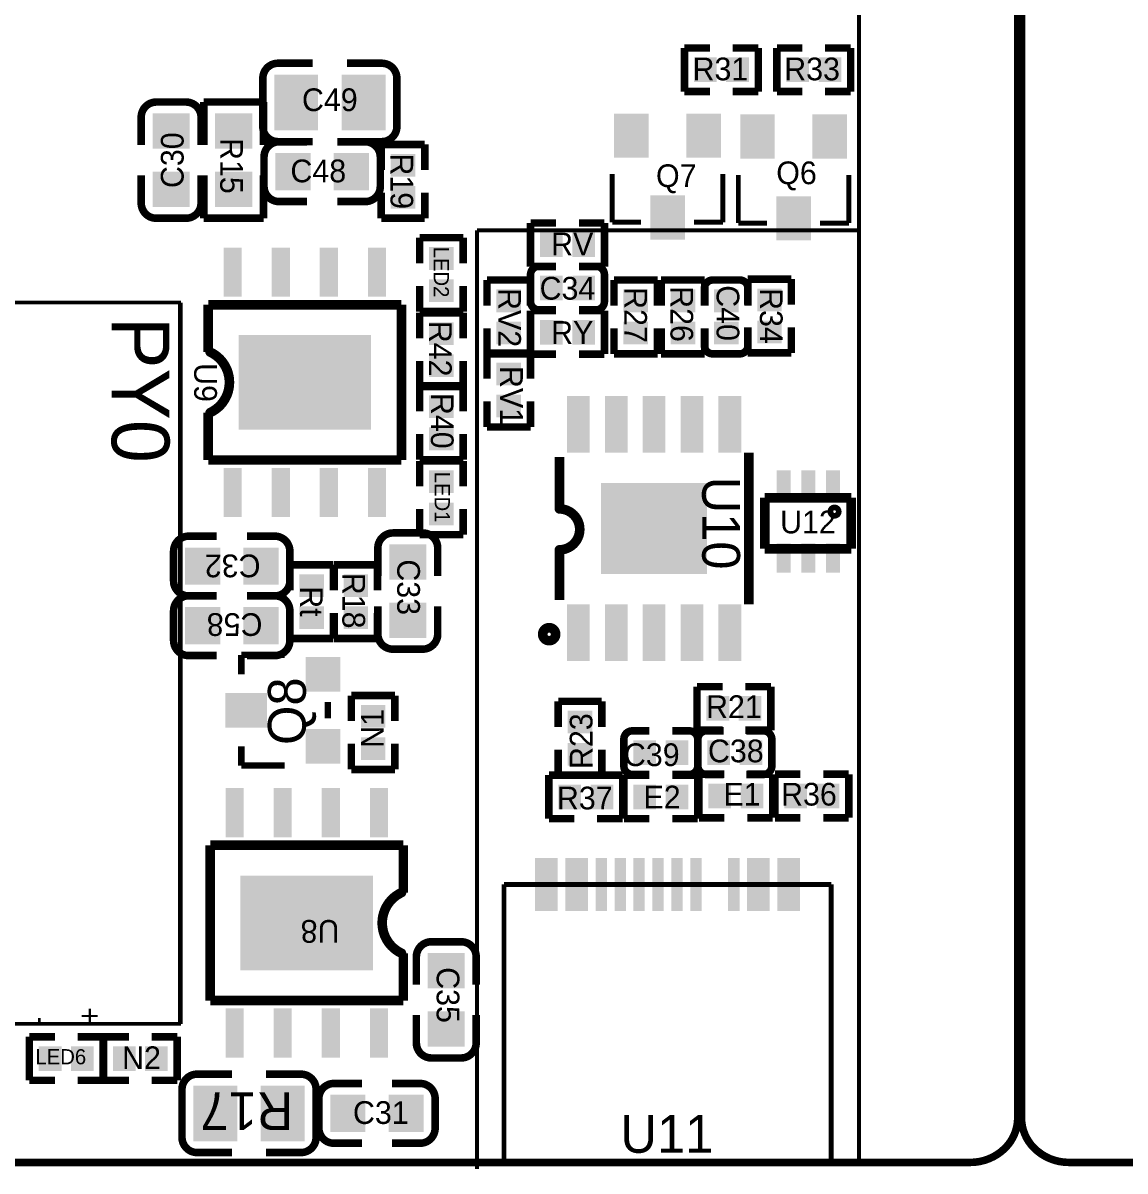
# Model space of a CAD drawing. Extents: x 882 to 2872, y 74 to 1007.
# Drawn here: x 1751.5 to 1838.8, y 748.5 to 839.4 of the extents above; entities that cross this region are included whole.
import ezdxf

# ---------------------------------------------------------------- set-up
doc = ezdxf.new("R2010")
doc.units = 0
doc.header["$MEASUREMENT"] = 0
doc.layers.add('BOTTOMOVERLAY', color=54, linetype='CONTINUOUS', lineweight=40)
doc.layers.add('KeepOutLayer', color=6, linetype='CONTINUOUS', lineweight=158)
doc.layers.add('BOTTOMPASTE', color=16, linetype='CONTINUOUS')

msp = doc.modelspace()

# ---------------------------------------------------------------- linework, layer by layer
at = {"layer": 'BOTTOMOVERLAY'}
for points, const_width in [([(1817.68448, 749.28829), (1817.68448, 938.56909)], 0.3), ([(1803.86289, 833.97408), (1803.86289, 837.42409)], 0.6), ([(1803.86289, 837.42409), (1805.88789, 837.42409)], 0.6), ([(1807.68788, 837.42409), (1809.71288, 837.42409)], 0.6), ([(1809.71288, 833.97408), (1809.71288, 837.42409)], 0.6), ([(1811.17809, 833.9741), (1811.17809, 837.42411)], 0.6), ([(1811.17809, 837.42411), (1813.20309, 837.42411)], 0.6), ([(1815.00308, 837.42411), (1817.02808, 837.42411)], 0.6), ([(1817.02808, 833.9741), (1817.02808, 837.42411)], 0.6), ([(1771.66448, 836.2133), (1774.42448, 836.2133)], 0.6), ([(1777.1245, 836.2133), (1779.8845, 836.2133)], 0.6), ([(1770.46449, 831.20329), (1770.46449, 835.01329)], 0.6), ([(1781.08449, 831.20329), (1781.08449, 835.01329)], 0.6), ([(1803.86289, 833.97408), (1805.88789, 833.97408)], 0.6), ([(1807.68788, 833.97408), (1809.71288, 833.97408)], 0.6), ([(1811.17809, 833.9741), (1813.20309, 833.9741)], 0.6), ([(1815.00308, 833.9741), (1817.02808, 833.9741)], 0.6), ([(1762.03149, 833.14128), (1764.37148, 833.14128)], 0.6), ([(1765.78448, 833.14129), (1770.52449, 833.14129)], 0.6), ([(1765.78448, 829.73629), (1765.78448, 833.14129)], 0.6), ([(1770.52449, 829.73629), (1770.52449, 833.14129)], 0.6), ([(1760.83148, 829.73628), (1760.83148, 831.94128)], 0.6), ([(1765.57149, 829.73628), (1765.57149, 831.94128)], 0.6), ([(1771.66449, 830.0033), (1774.42449, 830.0033)], 0.6), ([(1771.7599, 829.9919), (1773.96489, 829.9919)], 0.6), ([(1776.3649, 829.9919), (1778.5699, 829.9919)], 0.6), ([(1777.12449, 830.0033), (1779.88449, 830.0033)], 0.6), ([(1779.84068, 829.78489), (1783.29068, 829.78489)], 0.6), ([(1779.84068, 827.75989), (1779.84068, 829.78489)], 0.6), ([(1783.29068, 827.75989), (1783.29068, 829.78489)], 0.6), ([(1770.5599, 826.4519), (1770.5599, 828.79189)], 0.6), ([(1779.76989, 826.4519), (1779.76989, 828.79189)], 0.6), ([(1760.83147, 825.13127), (1760.83147, 827.33627)], 0.6), ([(1765.57149, 825.13128), (1765.57149, 827.33628)], 0.6), ([(1765.78448, 823.93129), (1765.78448, 827.33629)], 0.6), ([(1770.52449, 823.93129), (1770.52449, 827.33629)], 0.6), ([(1798.13918, 823.62139), (1798.13918, 827.43139)], 0.381), ([(1806.90218, 823.62139), (1806.90218, 827.43139)], 0.381), ([(1808.12138, 823.54519), (1808.12138, 827.35519)], 0.381), ([(1816.88438, 823.54519), (1816.88438, 827.35519)], 0.381), ([(1779.84068, 823.9349), (1779.84068, 825.9599)], 0.6), ([(1783.29068, 823.9349), (1783.29068, 825.9599)], 0.6), ([(1771.7599, 825.25189), (1773.96489, 825.25189)], 0.6), ([(1776.36491, 825.25188), (1778.56991, 825.25188)], 0.6), ([(1762.03149, 823.93128), (1764.37148, 823.93128)], 0.6), ([(1765.78448, 823.93129), (1770.52449, 823.93129)], 0.6), ([(1779.84068, 823.9349), (1783.29068, 823.9349)], 0.6), ([(1787.43308, 748.60249), (1787.43308, 822.97369)], 0.3), ([(1787.43308, 822.97369), (1817.60828, 822.97369)], 0.3), ([(1791.67089, 820.10568), (1791.67089, 823.55569)], 0.6), ([(1791.67089, 823.55569), (1793.69589, 823.55569)], 0.6), ([(1795.49588, 823.55569), (1797.52088, 823.55569)], 0.6), ([(1797.52088, 820.10568), (1797.52088, 823.55569)], 0.6), ([(1798.13918, 823.62139), (1800.42518, 823.62139)], 0.381), ([(1804.61618, 823.62139), (1806.90218, 823.62139)], 0.381), ([(1808.12138, 823.54519), (1810.40738, 823.54519)], 0.381), ([(1814.59838, 823.54519), (1816.88438, 823.54519)], 0.381), ([(1782.88869, 822.39349), (1786.3387, 822.39349)], 0.6), ([(1782.88869, 820.36849), (1782.88869, 822.39349)], 0.6), ([(1786.3387, 820.36849), (1786.3387, 822.39349)], 0.6), ([(1791.67089, 820.10568), (1793.69589, 820.10568)], 0.6), ([(1792.34588, 820.12669), (1793.69589, 820.12669)], 0.6), ([(1795.49588, 820.12669), (1796.84588, 820.12669)], 0.6), ([(1795.49588, 820.10568), (1797.52088, 820.10568)], 0.6), ([(1791.67089, 817.3367), (1791.67089, 819.4667)], 0.6), ([(1797.52088, 817.33669), (1797.52088, 819.46669)], 0.6), ([(1782.88869, 816.5435), (1782.88869, 818.5685)], 0.6), ([(1786.3387, 816.5435), (1786.3387, 818.5685)], 0.6), ([(1788.22267, 819.04069), (1791.67268, 819.04069)], 0.6), ([(1788.22267, 817.01569), (1788.22267, 819.04069)], 0.6), ([(1791.67268, 817.01569), (1791.67268, 819.04069)], 0.6), ([(1798.28109, 819.04069), (1801.73109, 819.04069)], 0.6), ([(1798.28109, 817.01569), (1798.28109, 819.04069)], 0.6), ([(1801.73109, 817.01569), (1801.73109, 819.04069)], 0.6), ([(1802.01489, 819.04069), (1805.46489, 819.04069)], 0.6), ([(1802.01489, 817.01569), (1802.01489, 819.04069)], 0.6), ([(1805.44389, 817.01567), (1805.44389, 818.36568)], 0.6), ([(1805.46489, 817.01569), (1805.46489, 819.04069)], 0.6), ([(1806.1039, 819.04067), (1808.23389, 819.04067)], 0.6), ([(1808.87289, 819.11689), (1812.32289, 819.11689)], 0.6), ([(1808.87289, 817.09189), (1808.87289, 819.11689)], 0.6), ([(1808.89388, 817.01568), (1808.89388, 818.36569)], 0.6), ([(1812.32289, 817.09189), (1812.32289, 819.11689)], 0.6), ([(1548.63128, 817.25869), (1763.89628, 817.25869)], 0.3), ([(1560.51398, 817.25869), (1763.97698, 817.25869)], 0.3), ([(1763.89628, 760.10869), (1763.89628, 817.25869)], 0.3), ([(1763.97698, 760.10869), (1763.97698, 817.25869)], 0.3), ([(1766.14357, 813.33439), (1766.14357, 817.08419)], 0.762), ([(1766.14357, 817.08419), (1781.44376, 817.08419)], 0.762), ([(1781.443, 804.78399), (1781.443, 817.08419)], 0.762), ([(1782.88869, 816.5435), (1786.3387, 816.5435)], 0.6), ([(1791.67089, 813.17148), (1791.67089, 816.62149)], 0.6), ([(1791.67089, 816.62149), (1793.69589, 816.62149)], 0.6), ([(1792.34589, 816.6767), (1793.69589, 816.6767)], 0.6), ([(1795.49588, 816.67669), (1796.84589, 816.67669)], 0.6), ([(1795.49588, 816.62149), (1797.52088, 816.62149)], 0.6), ([(1797.52088, 813.17148), (1797.52088, 816.62149)], 0.6), ([(1782.88867, 814.42489), (1782.88867, 816.44989)], 0.6), ([(1782.88867, 816.44989), (1786.33868, 816.44989)], 0.6), ([(1786.33868, 814.42489), (1786.33868, 816.44989)], 0.6), ([(1788.22267, 813.1907), (1788.22267, 815.2157)], 0.6), ([(1791.67268, 813.1907), (1791.67268, 815.2157)], 0.6), ([(1798.28109, 813.1907), (1798.28109, 815.2157)], 0.6), ([(1801.73109, 813.1907), (1801.73109, 815.2157)], 0.6), ([(1802.01489, 813.1907), (1802.01489, 815.2157)], 0.6), ([(1805.44388, 813.86568), (1805.44388, 815.21569)], 0.6), ([(1805.46489, 813.1907), (1805.46489, 815.2157)], 0.6), ([(1808.87289, 813.2669), (1808.87289, 815.2919)], 0.6), ([(1808.89388, 813.86569), (1808.89388, 815.2157)], 0.6), ([(1812.32289, 813.2669), (1812.32289, 815.2919)], 0.6), ([(1788.22267, 813.24949), (1791.67268, 813.24949)], 0.6), ([(1788.22267, 811.22449), (1788.22267, 813.24949)], 0.6), ([(1788.22267, 813.1907), (1791.67268, 813.1907)], 0.6), ([(1791.67089, 813.17148), (1793.69589, 813.17148)], 0.6), ([(1791.67268, 811.22449), (1791.67268, 813.24949)], 0.6), ([(1795.49588, 813.17148), (1797.52088, 813.17148)], 0.6), ([(1798.28109, 813.1907), (1801.73109, 813.1907)], 0.6), ([(1802.01489, 813.1907), (1805.46489, 813.1907)], 0.6), ([(1806.10388, 813.1907), (1808.23387, 813.1907)], 0.6), ([(1808.87289, 813.2669), (1812.32289, 813.2669)], 0.6), ([(1782.88867, 810.5999), (1782.88867, 812.6249)], 0.6), ([(1786.33868, 810.5999), (1786.33868, 812.6249)], 0.6), ([(1782.88867, 810.5999), (1786.33868, 810.5999)], 0.6), ([(1782.88869, 808.63369), (1782.88869, 810.65869)], 0.6), ([(1782.88869, 810.65869), (1786.3387, 810.65869)], 0.6), ([(1786.3387, 808.63369), (1786.3387, 810.65869)], 0.6), ([(1788.22267, 807.3995), (1788.22267, 809.4245)], 0.6), ([(1791.67268, 807.3995), (1791.67268, 809.4245)], 0.6), ([(1766.14357, 804.78399), (1766.14357, 808.53379)], 0.762), ([(1788.22267, 807.3995), (1791.67268, 807.3995)], 0.6), ([(1782.88869, 804.8087), (1782.88869, 806.8337)], 0.6), ([(1786.3387, 804.8087), (1786.3387, 806.8337)], 0.6), ([(1766.1428, 804.78399), (1781.443, 804.78399)], 0.762), ([(1782.88867, 804.71509), (1786.33868, 804.71509)], 0.6), ([(1782.88867, 802.69009), (1782.88867, 804.71509)], 0.6), ([(1782.88869, 804.8087), (1786.3387, 804.8087)], 0.6), ([(1786.33868, 802.69009), (1786.33868, 804.71509)], 0.6), ([(1793.9539, 800.91166), (1793.9539, 805.01168)], 0.762), ([(1808.95387, 793.3517), (1808.95387, 805.35168)], 0.762), ([(1810.21688, 797.75149), (1810.21688, 801.79009)], 0.762), ([(1810.21688, 801.79009), (1817.07488, 801.79009)], 0.762), ([(1810.28614, 798.14814), (1810.28614, 801.56102)], 0.45), ([(1817.07488, 797.75149), (1817.07488, 801.79009)], 0.762), ([(1782.88867, 798.8651), (1782.88867, 800.8901)], 0.6), ([(1786.33868, 798.8651), (1786.33868, 800.8901)], 0.6), ([(1764.59706, 798.7499), (1766.80206, 798.7499)], 0.6), ([(1769.20208, 798.7499), (1771.40707, 798.7499)], 0.6), ([(1780.77669, 799.00368), (1783.11668, 799.00368)], 0.6), ([(1782.88867, 798.8651), (1786.33868, 798.8651)], 0.6), ([(1763.39708, 795.2099), (1763.39708, 797.54989)], 0.6), ([(1772.60707, 795.2099), (1772.60707, 797.54989)], 0.6), ([(1779.57668, 795.59868), (1779.57668, 797.80368)], 0.6), ([(1784.31669, 795.59868), (1784.31669, 797.80368)], 0.6), ([(1793.9539, 793.69171), (1793.9539, 797.66028)], 0.762), ([(1810.21688, 797.75149), (1817.07488, 797.75149)], 0.762), ([(1772.60167, 794.46049), (1772.60167, 796.48549)], 0.6), ([(1772.60167, 796.48549), (1776.05168, 796.48549)], 0.6), ([(1776.05168, 794.46049), (1776.05168, 796.48549)], 0.6), ([(1776.10689, 796.48549), (1779.55689, 796.48549)], 0.6), ([(1776.10689, 794.46049), (1776.10689, 796.48549)], 0.6), ([(1779.55689, 794.46049), (1779.55689, 796.48549)], 0.6), ([(1764.59706, 794.0255), (1766.80206, 794.0255)], 0.6), ([(1764.59707, 794.00989), (1766.80207, 794.00989)], 0.6), ([(1769.20208, 794.0255), (1771.40707, 794.0255)], 0.6), ([(1769.20208, 794.00989), (1771.40707, 794.00989)], 0.6), ([(1763.39708, 790.4855), (1763.39708, 792.82549)], 0.6), ([(1772.60707, 790.4855), (1772.60707, 792.82549)], 0.6), ([(1779.57668, 790.99367), (1779.57668, 793.19867)], 0.6), ([(1784.31669, 790.99368), (1784.31669, 793.19868)], 0.6), ([(1772.60167, 790.6355), (1772.60167, 792.6605)], 0.6), ([(1776.05168, 790.6355), (1776.05168, 792.6605)], 0.6), ([(1776.10689, 790.6355), (1776.10689, 792.6605)], 0.6), ([(1779.55689, 790.6355), (1779.55689, 792.6605)], 0.6), ([(1772.60167, 790.6355), (1776.05168, 790.6355)], 0.6), ([(1776.10689, 790.6355), (1779.55689, 790.6355)], 0.6), ([(1764.59707, 789.28549), (1766.80207, 789.28549)], 0.6), ([(1768.76408, 789.33886), (1772.19308, 789.33886)], 0.51), ([(1768.76408, 787.81486), (1768.76408, 789.33886)], 0.51), ([(1769.20208, 789.28549), (1771.40707, 789.28549)], 0.6), ([(1780.77669, 789.79368), (1783.11668, 789.79368)], 0.6), ([(1804.85349, 783.3773), (1804.85349, 786.8273)], 0.6), ([(1804.85349, 786.8273), (1806.87849, 786.8273)], 0.6), ([(1808.67848, 786.8273), (1810.70348, 786.8273)], 0.6), ([(1810.70348, 783.3773), (1810.70348, 786.8273)], 0.6), ([(1775.62208, 784.30966), (1775.62208, 785.60506)], 0.51), ([(1777.47849, 784.09729), (1777.47849, 786.12229)], 0.6), ([(1777.47849, 786.12229), (1780.9285, 786.12229)], 0.6), ([(1780.9285, 784.09729), (1780.9285, 786.12229)], 0.6), ([(1793.86149, 785.66509), (1797.31149, 785.66509)], 0.6), ([(1793.86149, 783.64009), (1793.86149, 785.66509)], 0.6), ([(1797.31149, 783.64009), (1797.31149, 785.66509)], 0.6), ([(1799.73728, 783.32209), (1801.08729, 783.32209)], 0.6), ([(1802.88728, 783.32209), (1804.23728, 783.32209)], 0.6), ([(1804.85349, 783.3773), (1806.87849, 783.3773)], 0.6), ([(1805.60468, 783.32209), (1806.95469, 783.32209)], 0.6), ([(1808.67848, 783.3773), (1810.70348, 783.3773)], 0.6), ([(1808.75468, 783.32209), (1810.10468, 783.32209)], 0.6), ([(1768.76408, 780.57586), (1768.76408, 782.09986)], 0.51), ([(1777.47849, 780.2723), (1777.47849, 782.2973)], 0.6), ([(1780.9285, 780.2723), (1780.9285, 782.2973)], 0.6), ([(1799.06229, 780.53211), (1799.06229, 782.6621)], 0.6), ([(1804.91228, 780.53209), (1804.91228, 782.66208)], 0.6), ([(1804.92969, 780.53211), (1804.92969, 782.6621)], 0.6), ([(1810.77968, 780.53209), (1810.77968, 782.66208)], 0.6), ([(1793.86149, 779.8151), (1793.86149, 781.8401)], 0.6), ([(1797.31149, 779.8151), (1797.31149, 781.8401)], 0.6), ([(1768.76408, 780.57586), (1772.19308, 780.57586)], 0.51), ([(1777.47849, 780.2723), (1780.9285, 780.2723)], 0.6), ([(1793.11869, 776.3669), (1793.11869, 779.8169)], 0.6), ([(1793.11869, 779.8169), (1795.14369, 779.8169)], 0.6), ([(1793.86149, 779.8151), (1797.31149, 779.8151)], 0.6), ([(1796.94368, 779.8169), (1798.96868, 779.8169)], 0.6), ([(1798.96868, 776.3669), (1798.96868, 779.8169)], 0.6), ([(1799.06229, 776.36688), (1799.06229, 779.81689)], 0.6), ([(1799.06229, 779.81689), (1801.08729, 779.81689)], 0.6), ([(1799.73729, 779.8721), (1801.08729, 779.8721)], 0.6), ([(1802.88728, 779.87209), (1804.23729, 779.87209)], 0.6), ([(1802.88728, 779.81689), (1804.91228, 779.81689)], 0.6), ([(1804.91228, 776.36688), (1804.91228, 779.81689)], 0.6), ([(1805.00589, 776.4431), (1805.00589, 779.8931)], 0.6), ([(1805.00589, 779.8931), (1807.03089, 779.8931)], 0.6), ([(1805.60469, 779.8721), (1806.95469, 779.8721)], 0.6), ([(1808.75468, 779.87209), (1810.10469, 779.87209)], 0.6), ([(1808.83088, 779.8931), (1810.85588, 779.8931)], 0.6), ([(1810.85588, 776.4431), (1810.85588, 779.8931)], 0.6), ([(1811.02569, 776.44308), (1811.02569, 779.89309)], 0.6), ([(1811.02569, 779.89309), (1813.05069, 779.89309)], 0.6), ([(1814.85068, 779.89309), (1816.87568, 779.89309)], 0.6), ([(1816.87568, 776.44308), (1816.87568, 779.89309)], 0.6), ([(1805.00589, 776.4431), (1807.03089, 776.4431)], 0.6), ([(1808.83088, 776.4431), (1810.85588, 776.4431)], 0.6), ([(1811.02569, 776.44308), (1813.05069, 776.44308)], 0.6), ([(1814.85068, 776.44308), (1816.87568, 776.44308)], 0.6), ([(1793.11869, 776.3669), (1795.14369, 776.3669)], 0.6), ([(1796.94368, 776.3669), (1798.96868, 776.3669)], 0.6), ([(1799.06229, 776.36688), (1801.08729, 776.36688)], 0.6), ([(1802.88728, 776.36688), (1804.91228, 776.36688)], 0.6), ([(1766.29597, 761.95959), (1766.29597, 774.25979)], 0.762), ([(1766.29597, 774.25979), (1781.59616, 774.25979)], 0.762), ([(1781.5954, 770.50999), (1781.5954, 774.25979)], 0.762), ([(1789.56069, 771.15769), (1815.48068, 771.15769)], 0.381), ([(1789.56069, 749.19769), (1789.56069, 771.15769)], 0.381), ([(1815.48068, 749.19769), (1815.48068, 771.15769)], 0.381), ([(1783.82469, 766.6187), (1786.16468, 766.6187)], 0.6), ([(1781.5954, 761.95959), (1781.5954, 765.70939)], 0.762), ([(1782.62468, 763.2137), (1782.62468, 765.4187)], 0.6), ([(1787.36469, 763.21371), (1787.36469, 765.41871)], 0.6), ([(1766.2952, 761.95959), (1781.5954, 761.95959)], 0.762), ([(1782.62468, 758.6087), (1782.62468, 760.8137)], 0.6), ([(1787.36469, 758.6087), (1787.36469, 760.8137)], 0.6), ([(1548.63128, 760.10869), (1763.89628, 760.10869)], 0.3), ([(1560.51398, 760.10869), (1763.97698, 760.10869)], 0.3), ([(1751.97069, 755.6405), (1751.97069, 759.09051)], 0.6), ([(1751.97069, 759.09051), (1753.99569, 759.09051)], 0.6), ([(1755.79568, 759.09051), (1757.82068, 759.09051)], 0.6), ([(1757.82068, 755.6405), (1757.82068, 759.09051)], 0.6), ([(1757.83809, 759.09051), (1759.86309, 759.09051)], 0.6), ([(1757.83809, 755.6405), (1757.83809, 759.09051)], 0.6), ([(1761.66308, 759.09051), (1763.68808, 759.09051)], 0.6), ([(1763.68808, 755.6405), (1763.68808, 759.09051)], 0.6), ([(1783.82469, 757.4087), (1786.16468, 757.4087)], 0.6), ([(1751.97069, 755.6405), (1753.99569, 755.6405)], 0.6), ([(1755.79568, 755.6405), (1757.82068, 755.6405)], 0.6), ([(1757.83809, 755.6405), (1759.86309, 755.6405)], 0.6), ([(1761.66308, 755.6405), (1763.68808, 755.6405)], 0.6), ([(1765.26368, 756.12709), (1768.02368, 756.12709)], 0.6), ([(1770.72368, 756.12709), (1773.48368, 756.12709)], 0.6), ([(1764.06368, 751.11709), (1764.06368, 754.92709)], 0.6), ([(1774.68368, 751.11709), (1774.68368, 754.92709)], 0.6), ([(1776.1033, 755.3921), (1778.30829, 755.3921)], 0.6), ([(1780.7083, 755.3921), (1782.9133, 755.3921)], 0.6), ([(1774.9033, 751.8521), (1774.9033, 754.19209)], 0.6), ([(1784.11329, 751.8521), (1784.11329, 754.19209)], 0.6), ([(1776.1033, 750.65209), (1778.30829, 750.65209)], 0.6), ([(1780.70831, 750.65208), (1782.91331, 750.65208)], 0.6), ([(1765.26367, 749.91708), (1768.02367, 749.91708)], 0.6), ([(1770.72369, 749.91708), (1773.48369, 749.91708)], 0.6), ([(1789.56069, 749.19769), (1815.48068, 749.19769)], 0.381)]:
    msp.add_lwpolyline(points, dxfattribs=dict(at, const_width=const_width))
for points, const_width in [([(1771.66448, 836.2133, 0.414214), (1770.46448, 835.01331)], 0.6), ([(1781.0845, 835.0133, 0.414213), (1779.8845, 836.2133)], 0.6), ([(1762.03149, 833.14128, 0.414213), (1760.83148, 831.94128)], 0.6), ([(1765.57149, 831.94128, 0.414213), (1764.37149, 833.14128)], 0.6), ([(1770.46449, 831.20328, 0.414213), (1771.66449, 830.00329)], 0.6), ([(1779.88449, 830.0033, 0.414214), (1781.08449, 831.20329)], 0.6), ([(1771.7599, 829.9919, 0.414213), (1770.5599, 828.7919)], 0.6), ([(1779.76989, 828.79189, 0.414213), (1778.5699, 829.9919)], 0.6), ([(1770.5599, 826.4519, 0.414213), (1771.7599, 825.25189)], 0.6), ([(1778.56991, 825.25188, 0.414213), (1779.7699, 826.45189)], 0.6), ([(1760.83147, 825.13127, 0.414213), (1762.03148, 823.93127)], 0.6), ([(1764.37148, 823.93128, 0.414213), (1765.57149, 825.13128)], 0.6), ([(1792.33088, 820.12669, 0.414214), (1791.67088, 819.4667)], 0.6), ([(1797.52088, 819.46669, 0.414214), (1796.86088, 820.12669)], 0.6), ([(1806.1039, 819.04069, 0.414214), (1805.4439, 818.38069)], 0.6), ([(1808.89388, 818.38069, 0.414214), (1808.23389, 819.04069)], 0.6), ([(1791.67088, 817.3367, 0.414214), (1792.33088, 816.6767)], 0.6), ([(1796.86088, 816.67669, 0.414214), (1797.52088, 817.33669)], 0.6), ([(1805.44388, 813.85069, 0.414214), (1806.10388, 813.1907)], 0.6), ([(1808.23388, 813.1907, 0.414214), (1808.89388, 813.85069)], 0.6), ([(1766.29368, 808.53379, 0.63549), (1766.29368, 813.33439)], 0.762), ([(1793.95276, 797.66272, 0.993184), (1793.9539, 800.91166)], 0.762), ([(1764.59706, 798.7499, 0.414213), (1763.39707, 797.5499)], 0.6), ([(1772.60707, 797.54989, 0.414213), (1771.40707, 798.7499)], 0.6), ([(1780.77669, 799.00368, 0.414213), (1779.57668, 797.80368)], 0.6), ([(1784.31669, 797.80368, 0.414213), (1783.11669, 799.00368)], 0.6), ([(1763.39708, 795.2099, 0.414213), (1764.59707, 794.00989)], 0.6), ([(1771.40707, 794.00988, 0.414213), (1772.60707, 795.20989)], 0.6), ([(1764.59706, 794.0255, 0.414213), (1763.39707, 792.8255)], 0.6), ([(1772.60707, 792.82549, 0.414213), (1771.40707, 794.0255)], 0.6), ([(1779.57668, 790.99367, 0.414213), (1780.77668, 789.79367)], 0.6), ([(1783.11668, 789.79368, 0.414213), (1784.31669, 790.99368)], 0.6), ([(1763.39708, 790.4855, 0.414213), (1764.59707, 789.28549)], 0.6), ([(1771.40707, 789.28548, 0.414213), (1772.60707, 790.48549)], 0.6), ([(1799.72228, 783.32209, 0.414214), (1799.06228, 782.6621)], 0.6), ([(1804.91228, 782.66209, 0.414214), (1804.25228, 783.32209)], 0.6), ([(1805.58968, 783.32209, 0.414214), (1804.92968, 782.6621)], 0.6), ([(1810.77968, 782.66209, 0.414214), (1810.11968, 783.32209)], 0.6), ([(1799.06228, 780.53211, 0.414214), (1799.72228, 779.87211)], 0.6), ([(1804.25228, 779.87208, 0.414214), (1804.91228, 780.53208)], 0.6), ([(1804.92968, 780.53211, 0.414214), (1805.58968, 779.87211)], 0.6), ([(1810.11968, 779.87208, 0.414214), (1810.77968, 780.53208)], 0.6), ([(1781.44529, 770.50999, 0.63549), (1781.44529, 765.70939)], 0.762), ([(1783.82469, 766.6187, 0.414213), (1782.62468, 765.4187)], 0.6), ([(1787.36469, 765.41871, 0.414213), (1786.16469, 766.61871)], 0.6), ([(1782.62467, 758.6087, 0.414213), (1783.82468, 757.4087)], 0.6), ([(1786.16468, 757.4087, 0.414213), (1787.36469, 758.6087)], 0.6), ([(1765.26368, 756.12709, 0.414214), (1764.06368, 754.92709)], 0.6), ([(1774.68368, 754.9271, 0.414213), (1773.48368, 756.1271)], 0.6), ([(1776.1033, 755.3921, 0.414213), (1774.9033, 754.1921)], 0.6), ([(1784.11329, 754.19209, 0.414213), (1782.9133, 755.3921)], 0.6), ([(1764.06367, 751.11708, 0.414213), (1765.26367, 749.91708)], 0.6), ([(1773.48369, 749.91708, 0.414214), (1774.68369, 751.11708)], 0.6), ([(1774.9033, 751.8521, 0.414213), (1776.1033, 750.65209)], 0.6), ([(1782.91331, 750.65208, 0.414213), (1784.1133, 751.85209)], 0.6)]:
    msp.add_lwpolyline(points, format="xyb", dxfattribs=dict(at, const_width=const_width))
for points, const_width in [([(1771.66448, 836.0633, -1), (1771.66448, 836.3633, -1)], 0.3), ([(1779.8845, 836.0633, -1), (1779.8845, 836.3633, -1)], 0.3), ([(1770.46448, 834.86331, -1), (1770.46448, 835.16331, -1)], 0.3), ([(1781.0845, 834.8633, -1), (1781.0845, 835.1633, -1)], 0.3), ([(1762.03149, 832.99128, -1), (1762.03149, 833.29128, -1)], 0.3), ([(1764.37149, 832.99128, -1), (1764.37149, 833.29128, -1)], 0.3), ([(1760.83148, 831.79128, -1), (1760.83148, 832.09128, -1)], 0.3), ([(1765.57149, 831.79128, -1), (1765.57149, 832.09128, -1)], 0.3), ([(1770.46449, 831.05329, -1), (1770.46449, 831.35328, -1)], 0.3), ([(1781.08449, 831.05329, -1), (1781.08449, 831.35329, -1)], 0.3), ([(1771.66449, 829.85329, -1), (1771.66449, 830.15329, -1)], 0.3), ([(1771.7599, 829.8419, -1), (1771.7599, 830.1419, -1)], 0.3), ([(1778.5699, 829.8419, -1), (1778.5699, 830.1419, -1)], 0.3), ([(1779.88449, 829.8533, -1), (1779.88449, 830.1533, -1)], 0.3), ([(1770.5599, 828.6419, -1), (1770.5599, 828.9419, -1)], 0.3), ([(1779.76989, 828.64189, -1), (1779.76989, 828.94189, -1)], 0.3), ([(1770.5599, 826.3019, -1), (1770.5599, 826.6019, -1)], 0.3), ([(1779.7699, 826.30189, -1), (1779.7699, 826.60189, -1)], 0.3), ([(1760.83147, 824.98127, -1), (1760.83147, 825.28127, -1)], 0.3), ([(1765.57149, 824.98128, -1), (1765.57149, 825.28128, -1)], 0.3), ([(1771.7599, 825.10189, -1), (1771.7599, 825.40189, -1)], 0.3), ([(1778.56991, 825.10188, -1), (1778.56991, 825.40188, -1)], 0.3), ([(1762.03148, 823.78127, -1), (1762.03148, 824.08127, -1)], 0.3), ([(1764.37148, 823.78128, -1), (1764.37148, 824.08128, -1)], 0.3), ([(1792.33088, 819.97669, -1), (1792.33088, 820.27669, -1)], 0.3), ([(1796.86088, 819.97669, -1), (1796.86088, 820.27668, -1)], 0.3), ([(1791.67088, 819.3167, -1), (1791.67088, 819.61669, -1)], 0.3), ([(1797.52088, 819.31669, -1), (1797.52088, 819.61669, -1)], 0.3), ([(1805.4439, 818.23069, -1), (1805.4439, 818.53069, -1)], 0.3), ([(1806.1039, 818.89069, -1), (1806.1039, 819.19069, -1)], 0.3), ([(1808.23389, 818.89069, -1), (1808.23389, 819.19069, -1)], 0.3), ([(1808.89388, 818.23069, -1), (1808.89388, 818.53069, -1)], 0.3), ([(1791.67088, 817.1867, -1), (1791.67088, 817.4867, -1)], 0.3), ([(1792.33088, 816.5267, -1), (1792.33088, 816.8267, -1)], 0.3), ([(1796.86088, 816.52669, -1), (1796.86088, 816.82669, -1)], 0.3), ([(1797.52088, 817.18669, -1), (1797.52088, 817.48669, -1)], 0.3), ([(1805.44388, 813.70069, -1), (1805.44388, 814.00069, -1)], 0.3), ([(1808.89388, 813.70069, -1), (1808.89388, 814.00069, -1)], 0.3), ([(1766.29368, 813.14389, -1), (1766.29368, 813.52489, -1)], 0.381), ([(1806.10388, 813.0407, -1), (1806.10388, 813.3407, -1)], 0.3), ([(1808.23388, 813.0407, -1), (1808.23388, 813.3407, -1)], 0.3), ([(1766.29368, 808.34329, -1), (1766.29368, 808.72429, -1)], 0.381), ([(1793.9539, 800.72116, -1), (1793.9539, 801.10216, -1)], 0.381), ([(1815.74757, 801.02285, -1), (1815.74757, 800.36375, -1)], 0.45), ([(1815.74757, 800.91035, -1), (1815.74757, 801.13535, -1)], 0.225), ([(1815.74757, 800.25125, -1), (1815.74757, 800.47625, -1)], 0.225), ([(1764.59706, 798.5999, -1), (1764.59706, 798.8999, -1)], 0.3), ([(1771.40707, 798.5999, -1), (1771.40707, 798.8999, -1)], 0.3), ([(1780.77669, 798.85368, -1), (1780.77669, 799.15368, -1)], 0.3), ([(1783.11669, 798.85368, -1), (1783.11669, 799.15368, -1)], 0.3), ([(1763.39707, 797.3999, -1), (1763.39707, 797.6999, -1)], 0.3), ([(1772.60707, 797.39989, -1), (1772.60707, 797.69989, -1)], 0.3), ([(1779.57668, 797.65368, -1), (1779.57668, 797.95368, -1)], 0.3), ([(1784.31669, 797.65368, -1), (1784.31669, 797.95368, -1)], 0.3), ([(1793.95276, 797.47222, -1), (1793.95276, 797.85322, -1)], 0.381), ([(1763.39708, 795.0599, -1), (1763.39708, 795.3599, -1)], 0.3), ([(1772.60707, 795.05989, -1), (1772.60707, 795.35989, -1)], 0.3), ([(1764.59706, 793.8755, -1), (1764.59706, 794.1755, -1)], 0.3), ([(1764.59707, 793.85989, -1), (1764.59707, 794.15989, -1)], 0.3), ([(1771.40707, 793.8755, -1), (1771.40707, 794.1755, -1)], 0.3), ([(1771.40707, 793.85988, -1), (1771.40707, 794.15988, -1)], 0.3), ([(1763.39707, 792.6755, -1), (1763.39707, 792.9755, -1)], 0.3), ([(1772.60707, 792.67549, -1), (1772.60707, 792.97549, -1)], 0.3), ([(1779.57668, 790.84367, -1), (1779.57668, 791.14367, -1)], 0.3), ([(1784.31669, 790.84368, -1), (1784.31669, 791.14368, -1)], 0.3), ([(1793.14427, 791.49509, -1), (1793.14427, 790.46792, -1)], 0.762), ([(1793.14427, 791.30459, -1), (1793.14427, 791.68559, -1)], 0.381), ([(1763.39708, 790.3355, -1), (1763.39708, 790.6355, -1)], 0.3), ([(1772.60707, 790.33549, -1), (1772.60707, 790.63549, -1)], 0.3), ([(1793.14427, 790.27742, -1), (1793.14427, 790.65842, -1)], 0.381), ([(1764.59707, 789.13549, -1), (1764.59707, 789.43549, -1)], 0.3), ([(1771.40707, 789.13548, -1), (1771.40707, 789.43548, -1)], 0.3), ([(1780.77668, 789.64367, -1), (1780.77668, 789.94367, -1)], 0.3), ([(1783.11668, 789.64368, -1), (1783.11668, 789.94368, -1)], 0.3), ([(1799.72228, 783.17209, -1), (1799.72228, 783.47209, -1)], 0.3), ([(1804.25228, 783.17209, -1), (1804.25228, 783.47208, -1)], 0.3), ([(1805.58968, 783.17209, -1), (1805.58968, 783.47209, -1)], 0.3), ([(1810.11968, 783.17209, -1), (1810.11968, 783.47208, -1)], 0.3), ([(1799.06228, 782.5121, -1), (1799.06228, 782.81209, -1)], 0.3), ([(1804.91228, 782.51209, -1), (1804.91228, 782.81209, -1)], 0.3), ([(1804.92968, 782.5121, -1), (1804.92968, 782.81209, -1)], 0.3), ([(1810.77968, 782.51209, -1), (1810.77968, 782.81209, -1)], 0.3), ([(1799.06228, 780.38211, -1), (1799.06228, 780.6821, -1)], 0.3), ([(1804.91228, 780.38208, -1), (1804.91228, 780.68208, -1)], 0.3), ([(1804.92968, 780.38211, -1), (1804.92968, 780.6821, -1)], 0.3), ([(1810.77968, 780.38208, -1), (1810.77968, 780.68208, -1)], 0.3), ([(1799.72228, 779.72211, -1), (1799.72228, 780.02211, -1)], 0.3), ([(1804.25228, 779.72208, -1), (1804.25228, 780.02208, -1)], 0.3), ([(1805.58968, 779.72211, -1), (1805.58968, 780.02211, -1)], 0.3), ([(1810.11968, 779.72208, -1), (1810.11968, 780.02208, -1)], 0.3), ([(1781.44529, 770.31949, -1), (1781.44529, 770.70049, -1)], 0.381), ([(1783.82469, 766.4687, -1), (1783.82469, 766.7687, -1)], 0.3), ([(1786.16469, 766.46871, -1), (1786.16469, 766.76871, -1)], 0.3), ([(1781.44529, 765.51889, -1), (1781.44529, 765.89989, -1)], 0.381), ([(1782.62468, 765.2687, -1), (1782.62468, 765.5687, -1)], 0.3), ([(1787.36469, 765.26871, -1), (1787.36469, 765.56871, -1)], 0.3), ([(1782.62467, 758.4587, -1), (1782.62467, 758.7587, -1)], 0.3), ([(1787.36469, 758.4587, -1), (1787.36469, 758.7587, -1)], 0.3), ([(1783.82468, 757.2587, -1), (1783.82468, 757.5587, -1)], 0.3), ([(1786.16468, 757.2587, -1), (1786.16468, 757.5587, -1)], 0.3), ([(1765.26368, 755.97709, -1), (1765.26368, 756.27709, -1)], 0.3), ([(1773.48368, 755.9771, -1), (1773.48368, 756.2771, -1)], 0.3), ([(1764.06368, 754.77709, -1), (1764.06368, 755.07709, -1)], 0.3), ([(1774.68368, 754.7771, -1), (1774.68368, 755.0771, -1)], 0.3), ([(1776.1033, 755.2421, -1), (1776.1033, 755.5421, -1)], 0.3), ([(1782.9133, 755.2421, -1), (1782.9133, 755.5421, -1)], 0.3), ([(1774.9033, 754.0421, -1), (1774.9033, 754.3421, -1)], 0.3), ([(1784.11329, 754.04209, -1), (1784.11329, 754.34209, -1)], 0.3), ([(1764.06367, 750.96709, -1), (1764.06367, 751.26708, -1)], 0.3), ([(1774.68369, 750.96708, -1), (1774.68369, 751.26708, -1)], 0.3), ([(1774.9033, 751.7021, -1), (1774.9033, 752.0021, -1)], 0.3), ([(1784.1133, 751.70209, -1), (1784.1133, 752.00209, -1)], 0.3), ([(1776.1033, 750.50209, -1), (1776.1033, 750.80209, -1)], 0.3), ([(1782.91331, 750.50208, -1), (1782.91331, 750.80208, -1)], 0.3), ([(1765.26367, 749.76708, -1), (1765.26367, 750.06708, -1)], 0.3), ([(1773.48369, 749.76708, -1), (1773.48369, 750.06708, -1)], 0.3)]:
    msp.add_lwpolyline(points, format="xyb", close=True, dxfattribs=dict(at, const_width=const_width))
at = {"layer": 'BOTTOMPASTE'}
for points in [[(1804.61288, 836.6741), (1806.41288, 836.6741), (1804.61288, 834.72409), (1806.41288, 834.72409)], [(1807.1629, 836.6741), (1808.96289, 836.6741), (1807.1629, 834.72409), (1808.96289, 834.72409)], [(1813.72807, 834.72409), (1811.92808, 834.72409), (1813.72807, 836.6741), (1811.92808, 836.6741)], [(1816.27808, 834.72409), (1814.47809, 834.72409), (1816.27808, 836.6741), (1814.47809, 836.6741)], [(1771.36449, 835.31329), (1774.84449, 835.31329), (1771.36449, 830.90329), (1774.84449, 830.90329)], [(1776.7045, 835.31329), (1780.18449, 835.31329), (1776.7045, 830.90329), (1780.18449, 830.90329)], [(1764.67148, 832.24129), (1764.67148, 829.45129), (1761.73149, 832.24129), (1761.73149, 829.45129)], [(1769.62448, 832.24129), (1769.62448, 829.45129), (1766.68449, 832.24129), (1766.68449, 829.45129)], [(1801.03478, 832.23199), (1801.03478, 828.72679), (1798.29158, 832.23199), (1798.29158, 828.72679)], [(1806.74978, 832.23199), (1806.74978, 828.72679), (1804.00658, 832.23199), (1804.00658, 828.72679)], [(1811.01698, 832.15579), (1811.01698, 828.65059), (1808.27378, 832.15579), (1808.27378, 828.65059)], [(1816.73198, 832.15579), (1816.73198, 828.65059), (1813.98878, 832.15579), (1813.98878, 828.65059)], [(1771.45989, 829.09189), (1774.24989, 829.09189), (1771.45989, 826.1519), (1774.24989, 826.1519)], [(1776.07989, 829.09189), (1778.8699, 829.09189), (1776.07989, 826.1519), (1778.8699, 826.1519)], [(1782.54069, 829.03488), (1782.54069, 827.23489), (1780.59068, 829.03488), (1780.59068, 827.23489)], [(1764.67148, 827.62128), (1764.67148, 824.83128), (1761.73149, 827.62128), (1761.73149, 824.83128)], [(1769.62448, 827.62128), (1769.62448, 824.83128), (1766.68449, 827.62128), (1766.68449, 824.83128)], [(1782.54069, 826.48488), (1782.54069, 824.68489), (1780.59068, 826.48488), (1780.59068, 824.68489)], [(1803.89228, 825.75499), (1803.89228, 822.24979), (1801.14908, 825.75499), (1801.14908, 822.24979)], [(1813.87448, 825.67879), (1813.87448, 822.17359), (1811.13128, 825.67879), (1811.13128, 822.17359)], [(1792.42088, 822.8057), (1794.22088, 822.8057), (1792.42088, 820.85569), (1794.22088, 820.85569)], [(1794.9709, 822.8057), (1796.77089, 822.8057), (1794.9709, 820.85569), (1796.77089, 820.85569)], [(1768.79837, 817.70903), (1767.35819, 817.70903), (1768.79837, 821.60895), (1767.35819, 821.60895)], [(1772.60837, 817.70903), (1771.16819, 817.70903), (1772.60837, 821.60895), (1771.16819, 821.60895)], [(1776.41837, 817.70903), (1774.97819, 817.70903), (1776.41837, 821.60895), (1774.97819, 821.60895)], [(1780.22837, 817.70903), (1778.78819, 817.70903), (1780.22837, 821.60895), (1778.78819, 821.60895)], [(1783.63868, 819.8435), (1783.63868, 821.6435), (1785.58869, 819.8435), (1785.58869, 821.6435)], [(1783.63868, 817.29349), (1783.63868, 819.09349), (1785.58869, 817.29349), (1785.58869, 819.09349)], [(1792.42088, 819.3767), (1794.22088, 819.3767), (1792.42088, 817.4267), (1794.22088, 817.4267)], [(1794.97089, 819.3767), (1796.77088, 819.3767), (1794.97089, 817.4267), (1796.77088, 817.4267)], [(1790.92269, 818.29069), (1790.92269, 816.4907), (1788.97268, 818.29069), (1788.97268, 816.4907)], [(1799.03108, 816.4907), (1799.03108, 818.2907), (1800.98109, 816.4907), (1800.98109, 818.2907)], [(1802.76488, 816.4907), (1802.76488, 818.2907), (1804.71489, 816.4907), (1804.71489, 818.2907)], [(1808.14389, 818.29068), (1808.14389, 816.49069), (1806.19389, 818.29068), (1806.19389, 816.49069)], [(1809.62288, 816.5669), (1809.62288, 818.3669), (1811.57289, 816.5669), (1811.57289, 818.3669)], [(1792.42088, 815.8715), (1794.22088, 815.8715), (1792.42088, 813.92149), (1794.22088, 813.92149)], [(1794.9709, 815.8715), (1796.77089, 815.8715), (1794.9709, 813.92149), (1796.77089, 813.92149)], [(1785.58869, 815.69989), (1785.58869, 813.8999), (1783.63868, 815.69989), (1783.63868, 813.8999)], [(1790.92269, 815.74068), (1790.92269, 813.94069), (1788.97268, 815.74068), (1788.97268, 813.94069)], [(1799.03108, 813.9407), (1799.03108, 815.7407), (1800.98109, 813.9407), (1800.98109, 815.7407)], [(1802.76488, 813.9407), (1802.76488, 815.7407), (1804.71489, 813.9407), (1804.71489, 815.7407)], [(1808.14389, 815.74068), (1808.14389, 813.94069), (1806.19389, 815.74068), (1806.19389, 813.94069)], [(1809.62288, 814.0169), (1809.62288, 815.8169), (1811.57289, 814.0169), (1811.57289, 815.8169)], [(1779.04346, 807.18429), (1768.5431, 807.18429), (1779.04346, 814.68389), (1768.5431, 814.68389)], [(1785.58869, 813.14988), (1785.58869, 811.34989), (1783.63868, 813.14988), (1783.63868, 811.34989)], [(1790.92269, 812.49949), (1790.92269, 810.6995), (1788.97268, 812.49949), (1788.97268, 810.6995)], [(1783.63868, 808.1087), (1783.63868, 809.9087), (1785.58869, 808.1087), (1785.58869, 809.9087)], [(1790.92269, 809.94948), (1790.92269, 808.14949), (1788.97268, 809.94948), (1788.97268, 808.14949)], [(1794.5539, 809.85148), (1796.35389, 809.85148), (1794.5539, 805.35149), (1796.35389, 805.35149)], [(1797.55389, 809.85148), (1799.35389, 809.85148), (1797.55389, 805.35149), (1799.35389, 805.35149)], [(1800.55389, 809.85148), (1802.35388, 809.85148), (1800.55389, 805.35149), (1802.35388, 805.35149)], [(1803.55388, 809.85148), (1805.35388, 809.85148), (1803.55388, 805.35149), (1805.35388, 805.35149)], [(1806.55388, 809.85148), (1808.35387, 809.85148), (1806.55388, 805.35149), (1808.35387, 805.35149)], [(1783.63868, 805.55869), (1783.63868, 807.35869), (1785.58869, 805.55869), (1785.58869, 807.35869)], [(1768.79837, 800.25923), (1767.35819, 800.25923), (1768.79837, 804.15915), (1767.35819, 804.15915)], [(1772.60837, 800.25923), (1771.16819, 800.25923), (1772.60837, 804.15915), (1771.16819, 804.15915)], [(1776.41837, 800.25923), (1774.97819, 800.25923), (1776.41837, 804.15915), (1774.97819, 804.15915)], [(1780.22837, 800.25923), (1778.78819, 800.25923), (1780.22837, 804.15915), (1778.78819, 804.15915)], [(1785.58869, 803.96509), (1785.58869, 802.1651), (1783.63868, 803.96509), (1783.63868, 802.1651)], [(1811.1723, 801.62732), (1811.1723, 803.96731), (1812.28229, 801.62732), (1812.28229, 803.96731)], [(1813.1223, 801.62732), (1813.1223, 803.96731), (1814.23229, 801.62732), (1814.23229, 803.96731)], [(1815.0723, 801.62732), (1815.0723, 803.96731), (1816.18229, 801.62732), (1816.18229, 803.96731)], [(1805.65388, 795.75162), (1797.25389, 795.75162), (1805.65388, 802.95161), (1797.25389, 802.95161)], [(1785.58869, 801.41508), (1785.58869, 799.61509), (1783.63868, 801.41508), (1783.63868, 799.61509)], [(1767.08708, 794.9099), (1764.29707, 794.9099), (1767.08708, 797.84989), (1764.29707, 797.84989)], [(1771.70708, 794.9099), (1768.91708, 794.9099), (1771.70708, 797.84989), (1768.91708, 797.84989)], [(1783.41668, 798.1037), (1783.41668, 795.3137), (1780.47669, 798.1037), (1780.47669, 795.3137)], [(1811.1723, 795.84358), (1811.1723, 798.18358), (1812.28229, 795.84358), (1812.28229, 798.18358)], [(1813.1223, 795.84358), (1813.1223, 798.18358), (1814.23229, 795.84358), (1814.23229, 798.18358)], [(1815.0723, 795.84358), (1815.0723, 798.18358), (1816.18229, 795.84358), (1816.18229, 798.18358)], [(1775.30169, 795.73549), (1775.30169, 793.9355), (1773.35168, 795.73549), (1773.35168, 793.9355)], [(1776.85688, 793.9355), (1776.85688, 795.7355), (1778.80689, 793.9355), (1778.80689, 795.7355)], [(1767.08708, 790.1855), (1764.29707, 790.1855), (1767.08708, 793.12549), (1764.29707, 793.12549)], [(1771.70708, 790.1855), (1768.91708, 790.1855), (1771.70708, 793.12549), (1768.91708, 793.12549)], [(1775.30169, 793.18548), (1775.30169, 791.38549), (1773.35168, 793.18548), (1773.35168, 791.38549)], [(1776.85688, 791.3855), (1776.85688, 793.1855), (1778.80689, 791.3855), (1778.80689, 793.1855)], [(1783.41668, 793.48368), (1783.41668, 790.69368), (1780.47669, 793.48368), (1780.47669, 790.69368)], [(1794.5539, 793.3519), (1796.35389, 793.3519), (1794.5539, 788.8519), (1796.35389, 788.8519)], [(1797.55389, 793.3519), (1799.35389, 793.3519), (1797.55389, 788.8519), (1799.35389, 788.8519)], [(1800.55389, 793.3519), (1802.35388, 793.3519), (1800.55389, 788.8519), (1802.35388, 788.8519)], [(1803.55388, 793.3519), (1805.35388, 793.3519), (1803.55388, 788.8519), (1805.35388, 788.8519)], [(1806.55388, 793.3519), (1808.35387, 793.3519), (1806.55388, 788.8519), (1808.35387, 788.8519)], [(1773.86948, 786.42833), (1773.86948, 789.17153), (1776.61268, 786.42833), (1776.61268, 789.17153)], [(1767.49509, 783.57829), (1767.49509, 786.32149), (1770.79508, 783.57829), (1770.79508, 786.32149)], [(1807.40347, 784.12729), (1805.60348, 784.12729), (1807.40347, 786.0773), (1805.60348, 786.0773)], [(1809.95348, 784.12729), (1808.15348, 784.12729), (1809.95348, 786.0773), (1808.15348, 786.0773)], [(1778.22848, 783.5723), (1778.22848, 785.3723), (1780.17849, 783.5723), (1780.17849, 785.3723)], [(1794.61148, 783.1151), (1794.61148, 784.9151), (1796.56149, 783.1151), (1796.56149, 784.9151)], [(1773.86948, 780.72826), (1773.86948, 783.47146), (1776.61268, 780.72826), (1776.61268, 783.47146)], [(1778.22848, 781.02229), (1778.22848, 782.82229), (1780.17849, 781.02229), (1780.17849, 782.82229)], [(1794.61148, 780.5651), (1794.61148, 782.3651), (1796.56149, 780.5651), (1796.56149, 782.3651)], [(1799.81228, 782.5721), (1801.61228, 782.5721), (1799.81228, 780.6221), (1801.61228, 780.6221)], [(1802.36229, 782.5721), (1804.16228, 782.5721), (1802.36229, 780.6221), (1804.16228, 780.6221)], [(1805.67968, 782.5721), (1807.47968, 782.5721), (1805.67968, 780.6221), (1807.47968, 780.6221)], [(1808.22969, 782.5721), (1810.02968, 782.5721), (1808.22969, 780.6221), (1810.02968, 780.6221)], [(1767.51059, 778.78455), (1768.95077, 778.78455), (1767.51059, 774.88463), (1768.95077, 774.88463)], [(1771.32059, 778.78455), (1772.76077, 778.78455), (1771.32059, 774.88463), (1772.76077, 774.88463)], [(1775.13059, 778.78455), (1776.57077, 778.78455), (1775.13059, 774.88463), (1776.57077, 774.88463)], [(1778.94059, 778.78455), (1780.38077, 778.78455), (1778.94059, 774.88463), (1780.38077, 774.88463)], [(1795.66867, 777.11689), (1793.86868, 777.11689), (1795.66867, 779.0669), (1793.86868, 779.0669)], [(1798.21868, 777.11689), (1796.41868, 777.11689), (1798.21868, 779.0669), (1796.41868, 779.0669)], [(1799.81229, 779.0669), (1801.61229, 779.0669), (1799.81229, 777.11689), (1801.61229, 777.11689)], [(1802.3623, 779.0669), (1804.16229, 779.0669), (1802.3623, 777.11689), (1804.16229, 777.11689)], [(1807.55587, 777.19309), (1805.75588, 777.19309), (1807.55587, 779.1431), (1805.75588, 779.1431)], [(1810.10588, 777.19309), (1808.30588, 777.19309), (1810.10588, 779.1431), (1808.30588, 779.1431)], [(1811.77569, 779.1431), (1813.57569, 779.1431), (1811.77569, 777.19309), (1813.57569, 777.19309)], [(1814.3257, 779.1431), (1816.12569, 779.1431), (1814.3257, 777.19309), (1816.12569, 777.19309)], [(1792.02068, 769.0577), (1792.02068, 773.25769), (1792.92068, 769.0577), (1792.92068, 773.25769)], [(1792.92069, 769.0577), (1792.92069, 773.25769), (1793.82069, 769.0577), (1793.82069, 773.25769)], [(1794.42068, 769.0577), (1794.42068, 773.25769), (1795.32068, 769.0577), (1795.32068, 773.25769)], [(1795.32068, 769.0577), (1795.32068, 773.25769), (1796.22068, 769.0577), (1796.22068, 773.25769)], [(1796.82069, 769.0577), (1796.82069, 773.25769), (1797.72069, 769.0577), (1797.72069, 773.25769)], [(1798.32068, 769.0577), (1798.32068, 773.25769), (1799.22068, 769.0577), (1799.22068, 773.25769)], [(1799.82068, 769.0577), (1799.82068, 773.25769), (1800.72068, 769.0577), (1800.72068, 773.25769)], [(1801.32069, 769.0577), (1801.32069, 773.25769), (1802.22068, 769.0577), (1802.22068, 773.25769)], [(1802.82068, 769.0577), (1802.82068, 773.25769), (1803.72068, 769.0577), (1803.72068, 773.25769)], [(1804.32069, 769.0577), (1804.32069, 773.25769), (1805.22069, 769.0577), (1805.22069, 773.25769)], [(1807.32068, 769.0577), (1807.32068, 773.25769), (1808.22068, 769.0577), (1808.22068, 773.25769)], [(1808.82069, 769.0577), (1808.82069, 773.25769), (1809.72068, 769.0577), (1809.72068, 773.25769)], [(1809.72068, 769.0577), (1809.72068, 773.25769), (1810.62068, 769.0577), (1810.62068, 773.25769)], [(1811.22068, 769.0577), (1811.22068, 773.25769), (1812.12068, 769.0577), (1812.12068, 773.25769)], [(1812.12069, 769.0577), (1812.12069, 773.25769), (1813.02069, 769.0577), (1813.02069, 773.25769)], [(1768.6955, 771.85949), (1779.19586, 771.85949), (1768.6955, 764.35989), (1779.19586, 764.35989)], [(1783.52469, 762.9287), (1783.52469, 765.7187), (1786.46468, 762.9287), (1786.46468, 765.7187)], [(1767.51059, 761.33475), (1768.95077, 761.33475), (1767.51059, 757.43483), (1768.95077, 757.43483)], [(1771.32059, 761.33475), (1772.76077, 761.33475), (1771.32059, 757.43483), (1772.76077, 757.43483)], [(1775.13059, 761.33475), (1776.57077, 761.33475), (1775.13059, 757.43483), (1776.57077, 757.43483)], [(1778.94059, 761.33475), (1780.38077, 761.33475), (1778.94059, 757.43483), (1780.38077, 757.43483)], [(1783.52469, 758.3087), (1783.52469, 761.0987), (1786.46468, 758.3087), (1786.46468, 761.0987)], [(1754.52067, 756.39049), (1752.72068, 756.39049), (1754.52067, 758.3405), (1752.72068, 758.3405)], [(1757.07068, 756.39049), (1755.27069, 756.39049), (1757.07068, 758.3405), (1755.27069, 758.3405)], [(1760.38807, 756.39049), (1758.58808, 756.39049), (1760.38807, 758.3405), (1758.58808, 758.3405)], [(1762.93808, 756.39049), (1761.13809, 756.39049), (1762.93808, 758.3405), (1761.13809, 758.3405)], [(1768.44367, 750.81709), (1764.96368, 750.81709), (1768.44367, 755.22709), (1764.96368, 755.22709)], [(1773.78368, 750.81709), (1770.30368, 750.81709), (1773.78368, 755.22709), (1770.30368, 755.22709)], [(1775.80329, 754.49209), (1778.59329, 754.49209), (1775.80329, 751.5521), (1778.59329, 751.5521)], [(1780.42329, 754.49209), (1783.2133, 754.49209), (1780.42329, 751.5521), (1783.2133, 751.5521)]]:
    msp.add_solid(points, dxfattribs=at)
at = {"layer": 'KeepOutLayer', "const_width": 0.6}
for points in [[(1830.25748, 752.67041), (1830.25748, 872.42749)], [(1830.55748, 752.67041), (1830.55748, 872.42749)], [(1492.23428, 749.13589), (1826.50744, 749.13589)], [(2168.58068, 749.13589), (1834.30753, 749.13589)]]:
    msp.add_lwpolyline(points, dxfattribs=at)
for points in [[(1829.26688, 750.27889, 0.198912), (1830.25748, 752.67041)], [(1831.54808, 750.27889, -0.198912), (1830.55748, 752.67041)], [(1826.50744, 749.13589, 0.198912), (1829.26688, 750.27889)], [(1834.30753, 749.13589, -0.198912), (1831.54808, 750.27889)]]:
    msp.add_lwpolyline(points, format="xyb", dxfattribs=at)
at = {"layer": 'KeepOutLayer', "const_width": 0.3}
for points in [[(1830.25748, 752.52041, -1), (1830.25748, 752.82041, -1)], [(1830.55748, 752.52041, 1), (1830.55748, 752.82041, 1)], [(1829.26688, 750.12889, -1), (1829.26688, 750.42889, -1)], [(1829.26688, 750.12889, -1), (1829.26688, 750.42889, -1)], [(1831.54808, 750.12889, 1), (1831.54808, 750.42889, 1)], [(1831.54808, 750.12889, 1), (1831.54808, 750.42889, 1)], [(1826.50744, 748.98589, -1), (1826.50744, 749.28589, -1)], [(1834.30753, 748.98589, 1), (1834.30753, 749.28589, 1)]]:
    msp.add_lwpolyline(points, format="xyb", close=True, dxfattribs=at)

# ---------------------------------------------------------------- texts
at = {"layer": 'BOTTOMOVERLAY'}
for s, height, p in [('R31', 1.799997, (1804.50188, 834.86089)), ('R33', 1.799997, (1811.76128, 834.86089)), ('C49', 1.799997, (1773.56468, 832.42249)), ('C48', 1.799997, (1772.65028, 826.78369)), ('Q7', 1.799997, (1801.60628, 826.40269)), ('Q6', 1.799997, (1811.13128, 826.63129)), ('RV', 1.799997, (1793.30048, 820.99249)), ('C34', 1.799997, (1792.38608, 817.48729)), ('RY', 1.799997, (1793.30048, 813.98209)), ('U12', 1.799997, (1811.43608, 798.97069)), ('R21', 1.799997, (1805.56868, 784.34029)), ('C39', 1.799997, (1799.06229, 780.53211)), ('C38', 1.799997, (1805.72108, 780.83509)), ('R37', 1.799997, (1793.75768, 777.10129)), ('E2', 1.799997, (1800.61568, 777.17749)), ('E1', 1.799997, (1806.94028, 777.40609)), ('R36', 1.799997, (1811.51228, 777.40609)), ('LED6', 1.199997, (1752.45728, 756.90829)), ('N2', 1.799997, (1759.31528, 756.52729)), ('C31', 1.799997, (1777.60328, 752.18389)), ('U11', 3.000003, (1798.78688, 749.89789))]:
    msp.add_text(s, height=height, dxfattribs=at).set_placement(p)
for s, height, rotation, p in [('C30', 1.799997, 90, (1764.19208, 826.32649)), ('R15', 1.799997, 270, (1767.08768, 830.28889)), ('R19', 1.799997, 270, (1780.57508, 829.06969)), ('LED2', 1.199997, 270, (1784.00408, 821.67829)), ('RV2', 1.799997, 270, (1789.10948, 818.40169)), ('R27', 1.799997, 270, (1799.09168, 818.47789)), ('R26', 1.799997, 270, (1802.74928, 818.55409)), ('C40', 1.799997, 270, (1806.40688, 818.63028)), ('R34', 1.799997, 270, (1809.83588, 818.40169)), ('PY0', 4.572, 270, (1758.49508, 816.11569)), ('R42', 1.799997, 270, (1783.62308, 815.81089)), ('U9', 1.799997, 270, (1765.03028, 812.45809)), ('RV1', 1.799997, 270, (1789.26188, 812.22949)), ('R40', 1.799997, 270, (1783.77548, 810.09589)), ('LED1', 1.199997, 270, (1784.08028, 803.84749)), ('U10', 3.000003, 270, (1805.26388, 803.46649)), ('C32', 1.799997, 180, (1770.28808, 797.29429)), ('C33', 1.799997, 270, (1781.10848, 796.91329)), ('R18', 1.799997, 270, (1776.76508, 795.84649)), ('Rt', 1.799997, 270, (1773.41228, 794.77969)), ('C58', 1.799997, 180, (1770.44048, 792.64609)), ('Q8', 3.000003, 90, (1773.86948, 782.20669)), ('N1', 1.799997, 90, (1780.04168, 781.97809)), ('R23', 1.799997, 90, (1796.57708, 780.30169)), ('U8', 1.799997, 180, (1776.53648, 768.33829)), ('C35', 1.799997, 270, (1784.23268, 764.60449)), ('R17', 3.000003, 180, (1772.87888, 754.69849))]:
    msp.add_text(s, height=height, rotation=rotation, dxfattribs=at).set_placement(p)
at = {"layer": 'BOTTOMOVERLAY', "text_generation_flag": 2}
for s, p in [('+', (1755.88628, 760.03249)), ('-', (1752.07628, 759.88009))]:
    msp.add_text(s, height=1.8, rotation=270, dxfattribs=at).set_placement(p)

doc.saveas('drawing.dxf')
